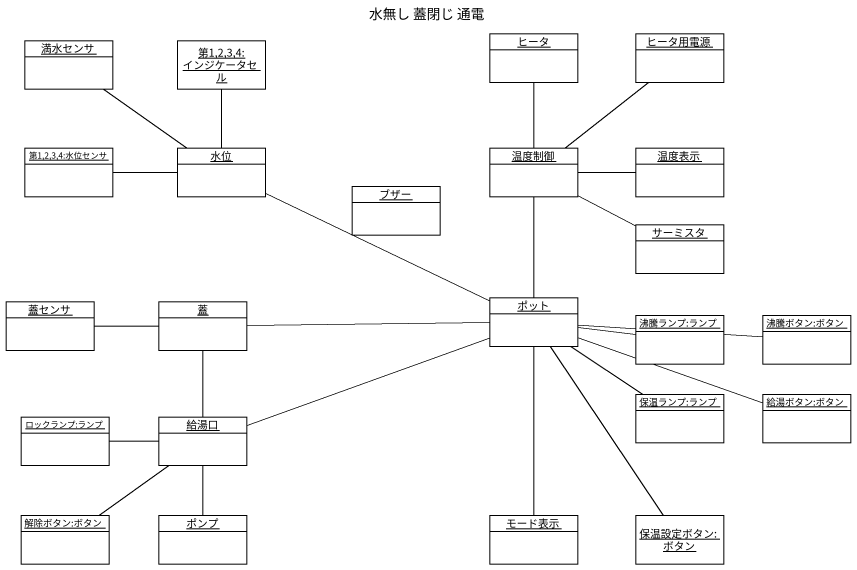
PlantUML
@startuml
title 水無し 蓋閉じ 通電
hide circle
hide empty members
object 満水センサ
object "第1,2,3,4:インジケータセル" as 第1_2_3_4_インジケータセル
object ヒータ
object ヒータ用電源
object "第1,2,3,4:水位センサ" as 第1_2_3_4_水位センサ
object 水位
object 温度制御
object 温度表示
object ブザー
object サーミスタ
object 蓋センサ
object 蓋
object ポット
object "沸騰ランプ:ランプ" as 沸騰ランプ_ランプ
object "沸騰ボタン:ボタン" as 沸騰ボタン_ボタン
object "保温ランプ:ランプ" as 保温ランプ_ランプ
object "給湯ボタン:ボタン" as 給湯ボタン_ボタン
object "ロックランプ:ランプ" as ロックランプ_ランプ
object 給湯口
object "解除ボタン:ボタン" as 解除ボタン_ボタン
object ポンプ
object モード表示
object "保温設定ボタン:ボタン" as 保温設定ボタン_ボタン
ヒータ -- 温度制御
ヒータ用電源 -- 温度制御
水位 -up- 満水センサ
水位 -up- 第1_2_3_4_インジケータセル
水位 -left- 第1_2_3_4_水位センサ
水位 -right- ポット
温度制御 -right- サーミスタ
温度制御 -- ポット
温度表示 -left- 温度制御
蓋センサ -right- 蓋
蓋 -right- ポット
蓋 -- 給湯口
ポット -right- 沸騰ランプ_ランプ
ポット -right- 沸騰ボタン_ボタン
ポット -- 保温ランプ_ランプ
ポット -right- 給湯ボタン_ボタン
ポット -- 保温設定ボタン_ボタン
ロックランプ_ランプ -right- 給湯口
給湯口 -right- ポット
解除ボタン_ボタン -up- 給湯口
ポンプ -up- 給湯口
モード表示 -up- ポット
@enduml
